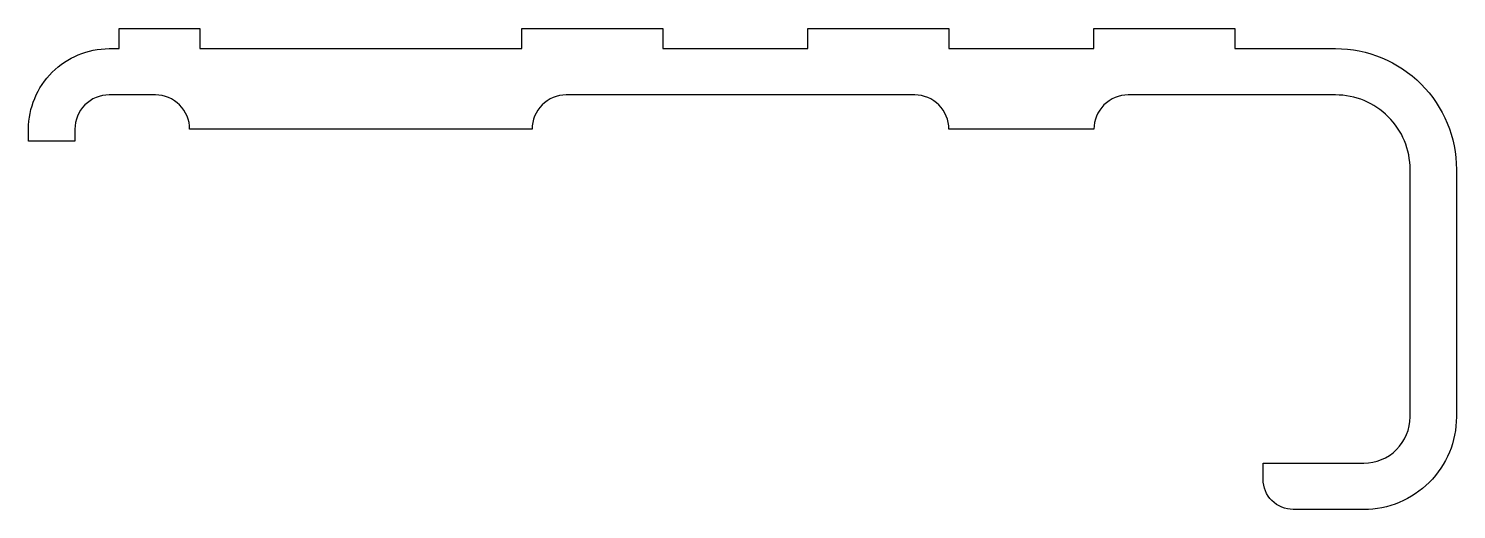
# Model space of a CAD drawing. Extents: x 438.5 to 509.4, y 231.6 to 255.5.
import ezdxf

# ---------------------------------------------------------------- set-up
doc = ezdxf.new("R2010")
doc.units = 0
doc.layers.get('0').update_dxf_attribs({"linetype": 'CONTINUOUS'})

msp = doc.modelspace()

# ---------------------------------------------------------------- linework, layer by layer
msp.add_lwpolyline([(462.015, 254.453), (463.015, 254.453), (463.015, 255.453), (470.015, 255.453), (470.015, 254.453), (477.215, 254.453), (477.215, 255.453), (484.215, 255.453), (484.215, 254.453), (491.415, 254.453), (491.415, 255.453), (498.415, 255.453), (498.415, 254.453), (503.415, 254.453, -0.414214), (509.415, 248.453), (509.415, 236.153, -0.414214), (504.815, 231.553), (501.315, 231.553, -0.414214), (499.815, 233.053), (499.815, 233.853), (504.815, 233.853, 0.414214), (507.115, 236.153), (507.115, 248.453, 0.414214), (503.415, 252.153), (493.115, 252.153, 0.414214), (491.415, 250.453), (484.215, 250.453, 0.414214), (482.515, 252.153), (465.215, 252.153, 0.414214), (463.515, 250.453), (446.515, 250.453, 0.414214), (444.815, 252.153), (442.515, 252.153, 0.414214), (440.815, 250.453), (440.815, 249.853), (438.515, 249.853), (438.515, 250.453, -0.414214), (442.515, 254.453), (443.015, 254.453), (443.015, 255.453), (447.015, 255.453), (447.015, 254.453), (448.015, 254.453)], format="xyb", close=True)

doc.saveas('drawing.dxf')
